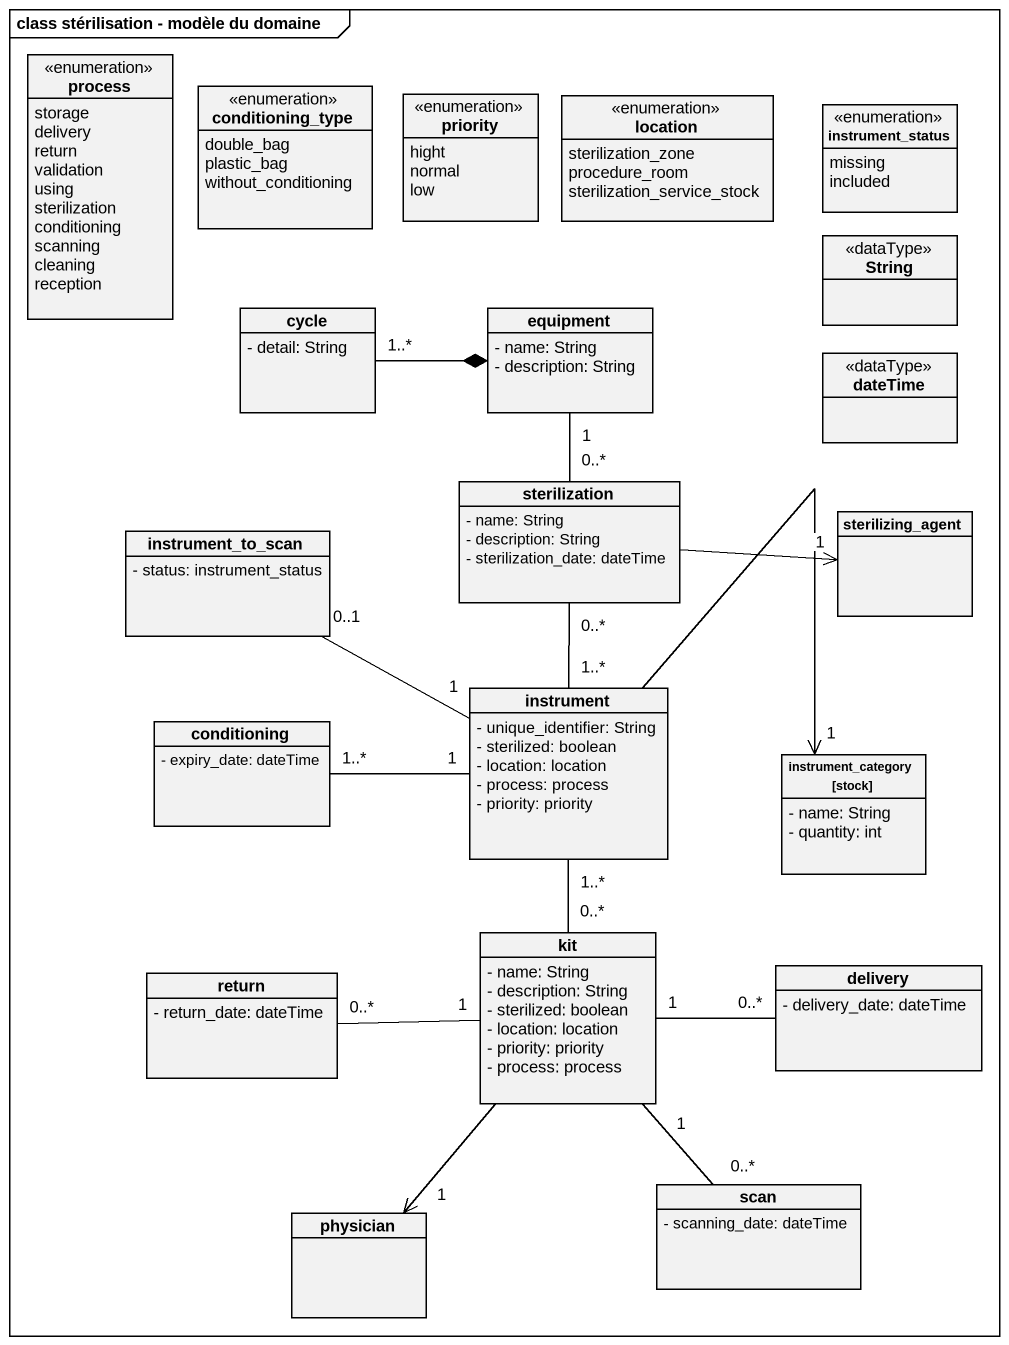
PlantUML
@startuml
mainframe class stérilisation - modèle du domaine
hide circle
hide empty members
skinparam classAttributeIconSize 0
enum "process" as process_ {
  storage
  delivery
  return
  validation
  using
  sterilization
  conditioning
  scanning
  cleaning
  reception
}
enum conditioning_type {
  double_bag
  plastic_bag
  without_conditioning
}
enum priority {
  hight
  normal
  low
}
enum location {
  sterilization_zone
  procedure_room
  sterilization_service_stock
}
enum instrument_status {
  missing
  included
}
class String <<dataType>>
class cycle {
  - detail: String
}
class equipment {
  - name: String
  - description: String
}
class dateTime <<dataType>>
class instrument_to_scan {
  - status: instrument_status
}
class sterilization {
  - name: String
  - description: String
  - sterilization_date: dateTime
}
class sterilizing_agent
class conditioning {
  - expiry_date: dateTime
}
class instrument {
  - unique_identifier: String
  - sterilized: boolean
  - location: location
  - process: process
  - priority: priority
}
class "instrument_category [stock]" as instrument_category_stock {
  - name: String
  - quantity: int
}
class kit {
  - name: String
  - description: String
  - sterilized: boolean
  - location: location
  - priority: priority
  - process: process
}
class "return" as return_ {
  - return_date: dateTime
}
class delivery {
  - delivery_date: dateTime
}
class physician
class scan {
  - scanning_date: dateTime
}
cycle "1..*" -right-* equipment
instrument_to_scan "0..1" -right- "1" instrument
sterilization "0..*" -up- "1" equipment
sterilization -right-> "1" sterilizing_agent
sterilization "0..*" -- "1..*" instrument
conditioning "1..*" -right- "1" instrument
instrument -right-> "1" instrument_category_stock
kit "0..*" -up- "1..*" instrument
kit "1" -left- "0..*" return_
kit "1" -right- "0..*" delivery
kit --> "1" physician
kit "1" -- "0..*" scan
@enduml
